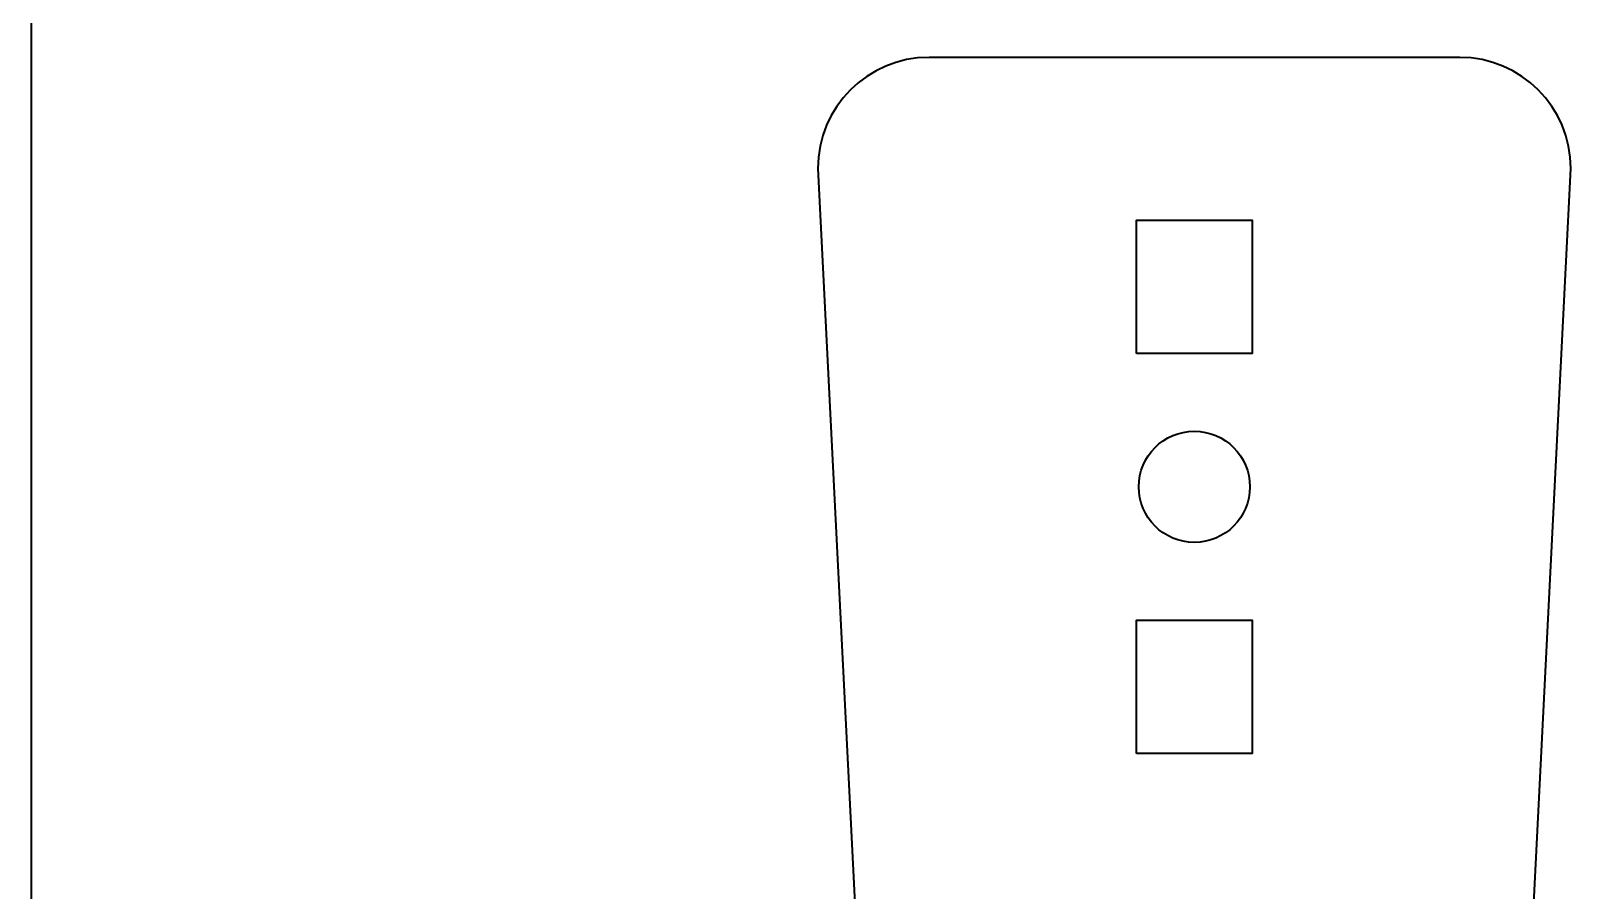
# Model space of a CAD drawing. Header units: inches. Extents: x 215 to 985, y -885 to -315.
# Drawn here: x 214.7 to 284.4, y -395 to -356.3 of the extents above; entities that cross this region are included whole.
import ezdxf

# ---------------------------------------------------------------- set-up
doc = ezdxf.new("R2010")
doc.units = ezdxf.units.IN
doc.header["$MEASUREMENT"] = 0
doc.layers.add('Layer 1', color=7, linetype='Continuous')

# ---------------------------------------------------------------- blocks, each defined once
blk = doc.blocks.new('block 6')
at = {"layer": 'Layer 1', "color": 250, "lineweight": 35, "true_color": 0x323232}
blk.add_lwpolyline([(264.406, -370.783), (264.406, -364.781), (269.607, -364.781), (269.607, -370.783), (264.406, -370.783)], dxfattribs=at)
blk = doc.blocks.new('block 7')
at = {"layer": 'Layer 1', "color": 250, "lineweight": 35, "true_color": 0x323232}
blk.add_lwpolyline([(264.406, -388.787), (264.406, -382.787), (269.607, -382.787), (269.607, -388.787), (264.406, -388.787)], dxfattribs=at)
blk = doc.blocks.new('block 8')
at = {"layer": 'Layer 1', "color": 250, "lineweight": 35, "true_color": 0x323232}
blk.add_open_spline([(267.006, -374.284), (265.624, -374.284), (264.506, -375.403), (264.506, -376.785), (264.506, -378.166), (265.624, -379.286), (267.006, -379.286), (268.388, -379.286), (269.507, -378.166), (269.507, -376.785), (269.507, -375.403), (268.388, -374.284), (267.006, -374.284)], degree=3, knots=[0, 0, 0, 0, 1, 1, 1, 2, 2, 2, 3, 3, 3, 4, 4, 4, 4], dxfattribs=at)
blk = doc.blocks.new('block 9')
at = {"layer": 'Layer 1', "color": 250, "lineweight": 35, "true_color": 0x323232}
blk.add_open_spline([(276.945, -501.621), (276.945, -504.382), (274.706, -506.622), (271.943, -506.622), (271.943, -506.622), (262.069, -506.622), (262.069, -506.622), (259.307, -506.622), (257.068, -504.382), (257.068, -501.621), (257.068, -501.621), (250.068, -362.464), (250.068, -362.464), (250.068, -359.702), (252.307, -357.463), (255.07, -357.463), (255.07, -357.463), (278.943, -357.463), (278.943, -357.463), (281.705, -357.463), (283.944, -359.702), (283.944, -362.464), (283.944, -362.464), (276.945, -501.621), (276.945, -501.621)], degree=3, knots=[0, 0, 0, 0, 1, 1, 1, 2, 2, 2, 3, 3, 3, 4, 4, 4, 5, 5, 5, 6, 6, 6, 7, 7, 7, 8, 8, 8, 8], dxfattribs=at)
blk = doc.blocks.new('block 5')
at = {"layer": 'Layer 1'}
for name in ['block 9', 'block 6', 'block 8', 'block 7']:
    blk.add_blockref(name, (0, 0), dxfattribs=at)

msp = doc.modelspace()

# ---------------------------------------------------------------- linework, layer by layer
at = {"layer": 'Layer 1', "color": 179, "lineweight": 35, "true_color": 0x231f20}
msp.add_open_spline([(984.673, -870.214), (984.673, -878.498), (977.957, -885.214), (969.673, -885.214), (969.673, -885.214), (229.673, -885.214), (229.673, -885.214), (221.389, -885.214), (214.673, -878.498), (214.673, -870.214), (214.673, -870.214), (214.673, -330.214), (214.673, -330.214), (214.673, -321.93), (221.389, -315.214), (229.673, -315.214), (229.673, -315.214), (969.673, -315.214), (969.673, -315.214), (977.957, -315.214), (984.673, -321.93), (984.673, -330.214), (984.673, -330.214), (984.673, -870.214), (984.673, -870.214)], degree=3, knots=[0, 0, 0, 0, 1, 1, 1, 2, 2, 2, 3, 3, 3, 4, 4, 4, 5, 5, 5, 6, 6, 6, 7, 7, 7, 8, 8, 8, 8], dxfattribs=at)

# ---------------------------------------------------------------- block references
at = {"layer": 'Layer 1'}
msp.add_blockref('block 5', (0, 0), dxfattribs=at)

doc.saveas('drawing.dxf')
